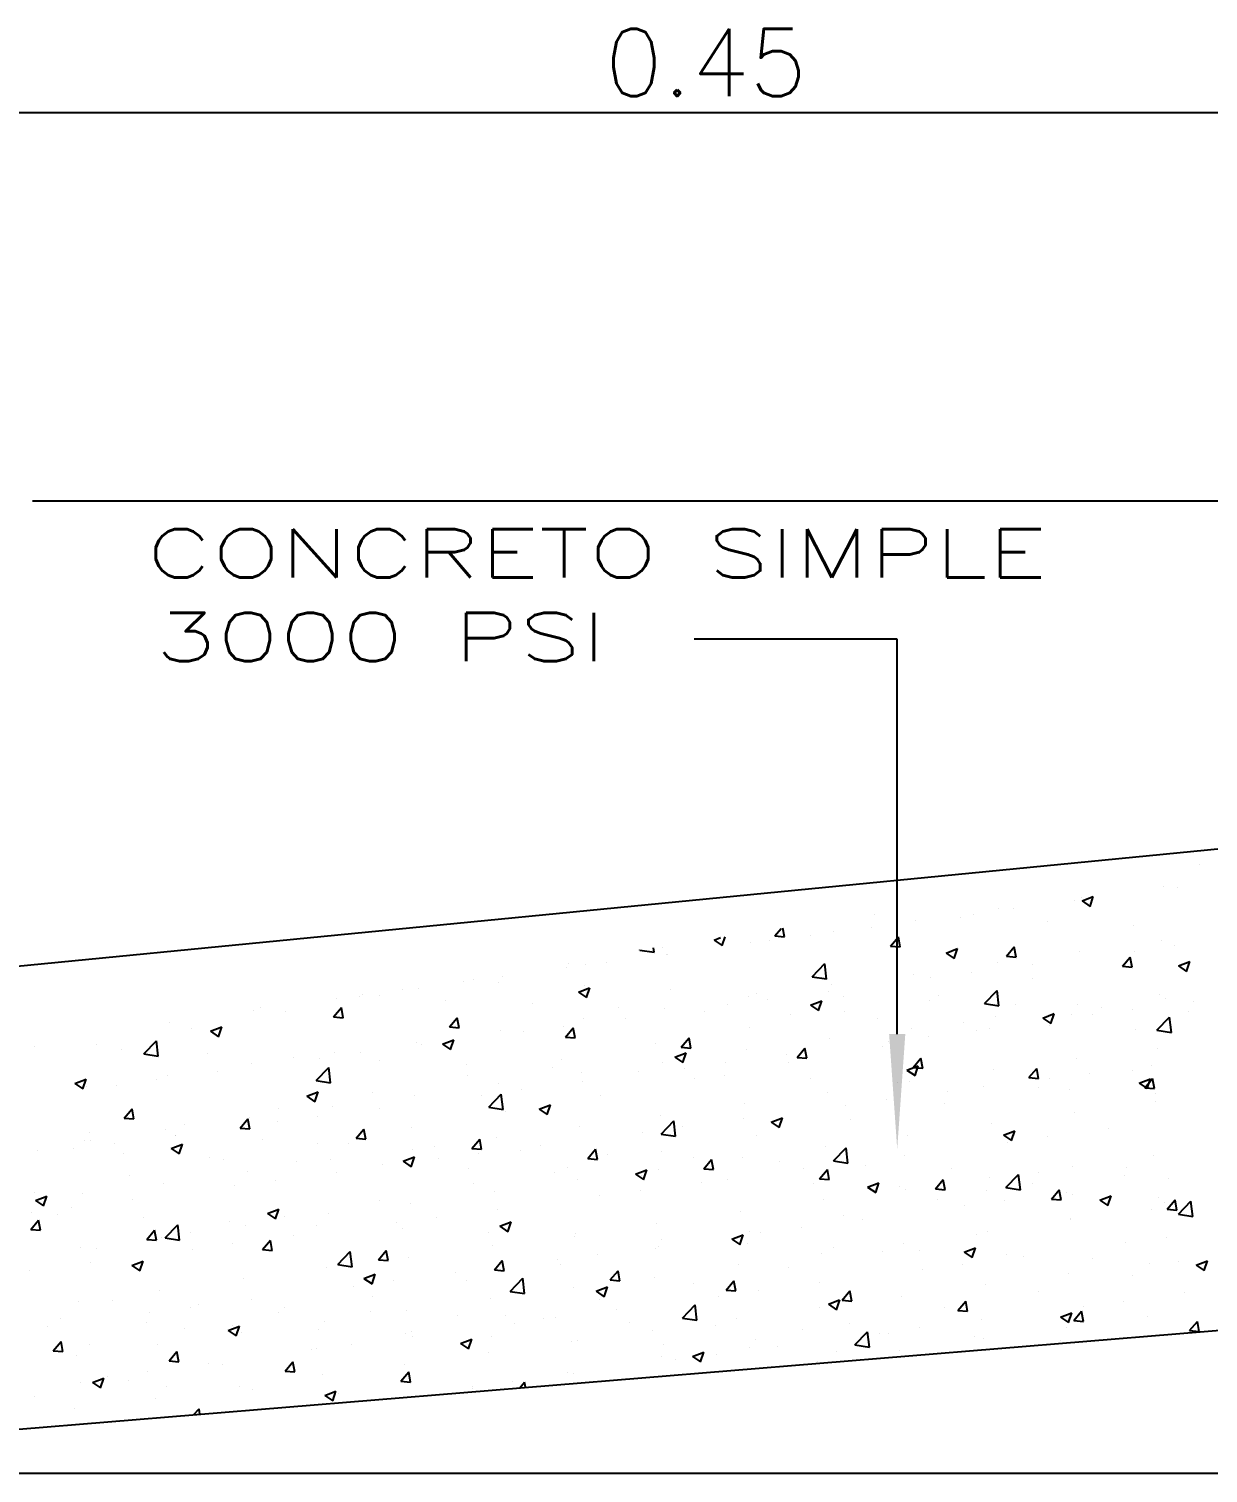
# Model space of a CAD drawing. Header units: millimetres. Extents: x 605064 to 1210630, y 1310999 to 2622410.
# Drawn here: x 605121.93 to 605139.87, y 1311095.34 to 1311117.32 of the extents above; entities that cross this region are included whole.
import ezdxf

# ---------------------------------------------------------------- set-up
doc = ezdxf.new("R2010")
doc.units = ezdxf.units.MM
doc.layers.add('B', color=3, linetype='Continuous')
doc.layers.add('Tubería A-Pluvial', color=7, linetype='Continuous')
doc.styles.add('CITYBLUEPRINT', font='romans.shx', dxfattribs={"width": 1.5, "height": 2.85})
doc.styles.add('ROMANS', font='ROMANS', dxfattribs={"height": 0.2})

# ---------------------------------------------------------------- blocks, each defined once
blk = doc.blocks.new('*X71')
at = {"color": 0}
for p, q in [((800.743, 358.475), (800.743, 358.475)), ((798.515, 357.107), (798.515, 357.107)), ((799.35, 357.081), (799.35, 357.081)), ((793.035, 356.25), (793.035, 356.25)), ((793.464, 356.467), (793.464, 356.467)), ((793.47, 356.241), (794.17, 356.509)), ((793.47, 356.241), (793.967, 355.905)), ((793.968, 355.905), (794.17, 356.509)), ((780.63, 355.412), (780.63, 355.412)), ((785.968, 355.187), (785.968, 355.187)), ((786.744, 355.421), (786.744, 355.421)), ((788.33, 355.763), (788.33, 355.763)), ((789.247, 355.751), (789.247, 355.751)), ((774.451, 354.074), (774.842, 354.54)), ((775.049, 354.022), (774.951, 354.557)), ((778.085, 354.373), (778.085, 354.373)), ((780.428, 354.59), (780.428, 354.59)), ((783.136, 355.013), (783.136, 355.013)), ((791.306, 354.961), (791.306, 354.961)), ((796.645, 354.736), (796.645, 354.736)), ((766.982, 353.06), (766.95, 353.334)), ((767.49, 353.375), (767.49, 353.375)), ((770.696, 353.816), (771.086, 353.966)), ((770.696, 353.816), (771.194, 353.481)), ((771.194, 353.48), (771.372, 354.01)), ((772.951, 353.669), (772.951, 353.669)), ((774.138, 353.762), (774.138, 353.762)), ((774.451, 354.074), (775.049, 354.022)), ((776.641, 354.091), (776.641, 354.091)), ((781.624, 353.447), (782.106, 354.021)), ((781.624, 353.447), (782.222, 353.395)), ((782.222, 353.394), (782.106, 354.021)), ((788.797, 352.819), (789.279, 353.394)), ((789.395, 352.767), (789.279, 353.393)), ((798.394, 353.778), (798.394, 353.778)), ((799.223, 353.466), (799.223, 353.466)), ((764.035, 352.432), (764.035, 352.432)), ((766.092, 353.198), (766.097, 353.203)), ((766.092, 353.198), (766.982, 353.06)), ((767.757, 352.919), (767.757, 352.919)), ((767.822, 352.93), (767.822, 352.93)), ((785.068, 353.015), (785.768, 353.284)), ((785.068, 353.015), (785.565, 352.68)), ((785.565, 352.679), (785.768, 353.284)), ((788.208, 352.434), (788.208, 352.434)), ((788.797, 352.819), (789.394, 352.767)), ((793.343, 353.138), (793.343, 353.138)), ((795.969, 352.192), (796.451, 352.766)), ((796.236, 352.413), (796.236, 352.413)), ((796.567, 352.139), (796.452, 352.766)), ((796.719, 353.137), (796.719, 353.137)), ((799.439, 352.214), (800.139, 352.483)), ((799.937, 351.878), (800.139, 352.483)), ((757.571, 351.575), (757.571, 351.575)), ((761.531, 352.102), (761.531, 352.102)), ((761.658, 352.374), (761.658, 352.374)), ((762.706, 352.279), (762.706, 352.279)), ((776.765, 351.543), (777.544, 352.355)), ((776.765, 351.543), (777.654, 351.405)), ((777.654, 351.404), (777.544, 352.354)), ((783.014, 351.684), (783.014, 351.684)), ((786.617, 351.807), (786.617, 351.807)), ((790.404, 352.305), (790.404, 352.305)), ((795.969, 352.192), (796.567, 352.14)), ((799.439, 352.214), (799.936, 351.879)), ((751.429, 350.772), (751.429, 350.772)), ((752.377, 350.825), (752.377, 350.825)), ((755.216, 351.271), (755.216, 351.271)), ((755.826, 351.373), (755.826, 351.373)), ((757.33, 351.204), (757.33, 351.204)), ((762.294, 350.591), (762.994, 350.86)), ((762.668, 350.979), (762.668, 350.979)), ((762.792, 350.255), (762.995, 350.859)), ((768.006, 350.753), (768.006, 350.753)), ((777.798, 350.646), (777.798, 350.646)), ((777.963, 351.044), (777.963, 351.044)), ((784.113, 351.477), (784.113, 351.477)), ((787.437, 349.888), (788.216, 350.7)), ((788.327, 349.749), (788.216, 350.699)), ((790.404, 351.412), (790.404, 351.412)), ((747.326, 350.185), (747.326, 350.185)), ((748.762, 350.312), (748.762, 350.312)), ((748.925, 350.442), (748.925, 350.442)), ((749.994, 350.372), (749.994, 350.372)), ((754.1, 350.087), (754.1, 350.087)), ((759.438, 349.861), (759.438, 349.861)), ((762.294, 350.591), (762.792, 350.255)), ((771.507, 349.818), (771.507, 349.818)), ((772.829, 350.34), (772.829, 350.34)), ((773.344, 350.528), (773.344, 350.528)), ((774.01, 350.147), (774.01, 350.147)), ((776.665, 349.79), (777.366, 350.059)), ((776.665, 349.79), (777.163, 349.455)), ((777.163, 349.454), (777.366, 350.058)), ((778.683, 350.302), (778.683, 350.302)), ((784.021, 350.077), (784.021, 350.077)), ((784.573, 350.411), (784.573, 350.411)), ((787.437, 349.888), (788.327, 349.75)), ((789.359, 349.851), (789.359, 349.851)), ((793.221, 349.809), (793.221, 349.809)), ((798.272, 350.45), (798.272, 350.45)), ((798.632, 350.218), (798.632, 350.218)), ((800.379, 350.021), (800.379, 350.021)), ((742.192, 349.481), (742.192, 349.481)), ((742.61, 349.611), (742.61, 349.611)), ((744.162, 349.371), (744.162, 349.371)), ((747.148, 349.063), (747.631, 349.637)), ((747.148, 349.063), (747.746, 349.01)), ((747.746, 349.01), (747.631, 349.637)), ((754.321, 348.435), (754.803, 349.01)), ((754.919, 348.382), (754.803, 349.009)), ((762.584, 348.95), (762.584, 348.95)), ((764.776, 349.636), (764.776, 349.636)), ((765.191, 348.986), (765.191, 348.986)), ((767.635, 349.59), (767.635, 349.59)), ((770.115, 349.41), (770.115, 349.41)), ((775.453, 349.185), (775.453, 349.185)), ((778.741, 349.41), (778.741, 349.41)), ((780.791, 348.959), (780.791, 348.959)), ((788.087, 349.105), (788.087, 349.105)), ((791.037, 348.989), (791.737, 349.258)), ((791.037, 348.989), (791.534, 348.654)), ((791.534, 348.653), (791.737, 349.257)), ((792.801, 349.217), (792.801, 349.217)), ((794.089, 349.193), (794.089, 349.193)), ((794.697, 349.626), (794.697, 349.626)), ((796.592, 349.522), (796.592, 349.522)), ((798.11, 348.233), (798.889, 349.044)), ((798.999, 348.094), (798.889, 349.044)), ((800.036, 349.4), (800.036, 349.4)), ((736.998, 348.731), (736.998, 348.731)), ((738.331, 348.369), (738.331, 348.369)), ((739.521, 348.166), (740.221, 348.435)), ((739.521, 348.166), (740.018, 347.831)), ((740.018, 347.83), (740.221, 348.435)), ((754.321, 348.435), (754.919, 348.383)), ((757.45, 348.246), (757.45, 348.246)), ((758.901, 348.158), (758.901, 348.158)), ((761.404, 348.488), (761.404, 348.488)), ((761.494, 347.808), (761.976, 348.382)), ((762.092, 347.755), (761.976, 348.382)), ((772.909, 348.409), (772.909, 348.409)), ((782.893, 348.355), (782.893, 348.355)), ((786.129, 348.733), (786.129, 348.733)), ((786.969, 348.216), (786.969, 348.216)), ((787.773, 348.361), (787.773, 348.361)), ((791.468, 348.508), (791.468, 348.508)), ((796.806, 348.282), (796.806, 348.282)), ((798.11, 348.233), (798.999, 348.095)), ((728.649, 347.249), (728.649, 347.249)), ((732.499, 347.368), (732.499, 347.368)), ((735.401, 346.767), (736.18, 347.579)), ((736.291, 346.629), (736.18, 347.579)), ((752.256, 347.496), (752.256, 347.496)), ((752.585, 347.327), (752.585, 347.327)), ((753.892, 347.366), (754.592, 347.634)), ((753.892, 347.366), (754.389, 347.03)), ((754.39, 347.03), (754.592, 347.634)), ((761.494, 347.808), (762.091, 347.755)), ((767.077, 347.408), (767.077, 347.408)), ((768.666, 347.18), (769.148, 347.755)), ((768.666, 347.18), (769.264, 347.128)), ((769.264, 347.127), (769.149, 347.754)), ((775.839, 346.553), (776.321, 347.127)), ((776.437, 346.5), (776.321, 347.126)), ((777.842, 347.715), (777.842, 347.715)), ((781.137, 347.215), (781.137, 347.215)), ((781.483, 347.533), (781.483, 347.533)), ((783.986, 347.863), (783.986, 347.863)), ((798.151, 347.121), (798.151, 347.121)), ((733.987, 347.024), (733.987, 347.024)), ((735.401, 346.767), (736.29, 346.629)), ((739.326, 346.798), (739.326, 346.798)), ((742.07, 346.152), (742.07, 346.152)), ((744.664, 346.572), (744.664, 346.572)), ((746.295, 346.498), (746.295, 346.498)), ((747.205, 346.856), (747.205, 346.856)), ((748.798, 346.828), (748.798, 346.828)), ((750.002, 346.347), (750.002, 346.347)), ((761.245, 346.407), (761.245, 346.407)), ((767.514, 346.261), (767.514, 346.261)), ((768.263, 346.565), (768.963, 346.834)), ((768.263, 346.565), (768.761, 346.229)), ((768.761, 346.229), (768.964, 346.833)), ((771.38, 346.203), (771.38, 346.203)), ((772.707, 347.011), (772.707, 347.011)), ((775.167, 346.702), (775.167, 346.702)), ((775.305, 346.213), (775.305, 346.213)), ((775.839, 346.553), (776.437, 346.5)), ((783.011, 345.925), (783.494, 346.5)), ((783.609, 345.872), (783.494, 346.499)), ((793.099, 346.48), (793.099, 346.48)), ((736.877, 345.402), (736.877, 345.402)), ((739.979, 345.667), (739.979, 345.667)), ((746.073, 345.112), (746.852, 345.924)), ((746.963, 344.974), (746.853, 345.923)), ((755.34, 346.121), (755.34, 346.121)), ((755.413, 345.406), (755.413, 345.406)), ((760.678, 345.896), (760.678, 345.896)), ((762.462, 345.621), (762.462, 345.621)), ((766.017, 345.67), (766.017, 345.67)), ((768.876, 345.873), (768.876, 345.873)), ((771.355, 345.445), (771.355, 345.445)), ((782.634, 345.764), (783.335, 346.033)), ((782.634, 345.764), (783.132, 345.428)), ((783.011, 345.925), (783.609, 345.873)), ((783.132, 345.428), (783.335, 346.032)), ((787.965, 345.776), (787.965, 345.776)), ((790.184, 345.298), (790.666, 345.872)), ((790.184, 345.298), (790.782, 345.245)), ((790.782, 345.245), (790.666, 345.871)), ((793.961, 345.578), (793.961, 345.578)), ((796.62, 345.717), (796.62, 345.717)), ((797.749, 346.077), (797.749, 346.077)), ((731.118, 344.941), (731.819, 345.21)), ((731.118, 344.941), (731.616, 344.606)), ((731.616, 344.605), (731.819, 345.209)), ((731.825, 344.762), (731.825, 344.762)), ((733.688, 344.839), (733.688, 344.839)), ((736.192, 345.168), (736.192, 345.168)), ((745.49, 344.14), (746.19, 344.409)), ((745.987, 343.804), (746.19, 344.408)), ((746.073, 345.112), (746.963, 344.974)), ((749.581, 344.405), (749.581, 344.405)), ((757.328, 344.917), (757.328, 344.917)), ((758.773, 344.543), (758.773, 344.543)), ((762.561, 345.042), (762.561, 345.042)), ((769.473, 345.212), (769.473, 345.212)), ((776.693, 345.219), (776.693, 345.219)), ((777.72, 344.386), (777.72, 344.386)), ((782.031, 344.994), (782.031, 344.994)), ((782.771, 345.027), (782.771, 345.027)), ((785.143, 344.417), (785.143, 344.417)), ((787.37, 344.768), (787.37, 344.768)), ((790.788, 344.716), (790.788, 344.716)), ((791.458, 345.249), (791.458, 345.249)), ((792.708, 344.543), (792.708, 344.543)), ((797.006, 344.963), (797.706, 345.232)), ((797.006, 344.963), (797.503, 344.627)), ((797.357, 344.67), (797.839, 345.245)), ((797.357, 344.67), (797.954, 344.618)), ((797.503, 344.627), (797.706, 345.231)), ((797.955, 344.617), (797.839, 345.244)), ((745.49, 344.14), (745.987, 343.805)), ((747.083, 343.527), (747.083, 343.527)), ((752.134, 344.167), (752.134, 344.167)), ((756.27, 344.214), (756.27, 344.214)), ((756.746, 343.457), (757.525, 344.269)), ((757.635, 343.319), (757.525, 344.268)), ((759.861, 343.339), (760.561, 343.608)), ((760.359, 343.003), (760.561, 343.608)), ((763.641, 344.211), (763.641, 344.211)), ((772.586, 343.682), (772.586, 343.682)), ((778.852, 343.589), (778.852, 343.589)), ((781.355, 343.919), (781.355, 343.919)), ((784.956, 343.715), (784.956, 343.715)), ((798.029, 343.792), (798.029, 343.792)), ((798.046, 344.317), (798.046, 344.317)), ((734.191, 342.796), (734.673, 343.37)), ((734.191, 342.796), (734.788, 342.743)), ((734.789, 342.743), (734.673, 343.37)), ((741.363, 342.168), (741.845, 342.743)), ((741.961, 342.115), (741.846, 342.742)), ((741.949, 342.823), (741.949, 342.823)), ((743.75, 343.404), (743.75, 343.404)), ((746.167, 342.884), (746.167, 342.884)), ((749.955, 343.382), (749.955, 343.382)), ((756.746, 343.457), (757.635, 343.319)), ((757.809, 343.21), (757.809, 343.21)), ((759.861, 343.339), (760.358, 343.004)), ((767.392, 342.932), (767.392, 342.932)), ((767.418, 341.802), (768.197, 342.614)), ((768.308, 341.663), (768.197, 342.613)), ((772.536, 342.758), (772.536, 342.758)), ((774.232, 342.539), (774.932, 342.807)), ((774.73, 342.202), (774.933, 342.807)), ((779.124, 342.714), (779.124, 342.714)), ((792.978, 343.151), (792.978, 343.151)), ((732.04, 341.914), (732.04, 341.914)), ((736.755, 342.073), (736.755, 342.073)), ((737.348, 341.723), (737.348, 341.723)), ((737.378, 341.688), (737.378, 341.688)), ((737.918, 342.403), (737.918, 342.403)), ((741.363, 342.168), (741.961, 342.116)), ((743.664, 342.554), (743.664, 342.554)), ((748.536, 341.541), (749.018, 342.115)), ((749.134, 341.488), (749.018, 342.115)), ((751.978, 342.209), (751.978, 342.209)), ((762.341, 342.292), (762.341, 342.292)), ((766.246, 341.929), (766.246, 341.929)), ((767.418, 341.802), (768.308, 341.664)), ((768.749, 342.259), (768.749, 342.259)), ((773.292, 341.713), (773.292, 341.713)), ((774.232, 342.539), (774.73, 342.203)), ((782.65, 341.698), (782.65, 341.698)), ((787.844, 342.447), (787.844, 342.447)), ((788.604, 341.738), (789.304, 342.006)), ((788.604, 341.738), (789.101, 341.402)), ((789.101, 341.402), (789.304, 342.006)), ((795.118, 342.133), (795.118, 342.133)), ((728.81, 340.796), (728.81, 340.796)), ((731.058, 340.895), (731.058, 340.895)), ((731.704, 341.433), (731.704, 341.433)), ((732.086, 341.402), (732.086, 341.402)), ((733.561, 341.224), (733.561, 341.224)), ((737.087, 340.915), (737.788, 341.184)), ((737.087, 340.915), (737.585, 340.579)), ((737.585, 340.579), (737.788, 341.183)), ((742.716, 341.463), (742.716, 341.463)), ((746.146, 341.208), (746.146, 341.208)), ((748.055, 341.237), (748.055, 341.237)), ((748.536, 341.541), (749.134, 341.488)), ((752.013, 340.838), (752.013, 340.838)), ((753.393, 341.011), (753.393, 341.011)), ((755.709, 340.913), (756.191, 341.488)), ((755.709, 340.913), (756.306, 340.861)), ((756.307, 340.86), (756.191, 341.487)), ((757.206, 341.588), (757.206, 341.588)), ((758.731, 340.786), (758.731, 340.786)), ((759.93, 341.098), (759.93, 341.098)), ((762.881, 340.286), (763.363, 340.86)), ((763.479, 340.233), (763.364, 340.86)), ((777.599, 341.057), (777.599, 341.057)), ((778.091, 340.147), (778.869, 340.958)), ((778.98, 340.008), (778.87, 340.958)), ((788.827, 341.305), (788.827, 341.305)), ((791.331, 341.634), (791.331, 341.634)), ((734.148, 340.57), (734.148, 340.57)), ((739.487, 340.345), (739.487, 340.345)), ((740.314, 340.207), (740.314, 340.207)), ((744.825, 340.119), (744.825, 340.119)), ((746.962, 340.198), (746.962, 340.198)), ((750.163, 339.894), (750.163, 339.894)), ((751.459, 340.114), (752.159, 340.383)), ((751.459, 340.114), (751.956, 339.779)), ((751.956, 339.778), (752.159, 340.382)), ((753.639, 340.27), (753.639, 340.27)), ((756.143, 340.599), (756.143, 340.599)), ((762.881, 340.286), (763.479, 340.233)), ((764.069, 340.56), (764.069, 340.56)), ((767.46, 340.712), (767.46, 340.712)), ((769.408, 340.335), (769.408, 340.335)), ((770.054, 339.658), (770.536, 340.233)), ((770.652, 339.605), (770.536, 340.232)), ((772.464, 340.353), (772.464, 340.353)), ((774.746, 340.109), (774.746, 340.109)), ((778.091, 340.147), (778.98, 340.009)), ((778.725, 339.974), (778.725, 339.974)), ((782.512, 340.473), (782.512, 340.473)), ((797.907, 340.463), (797.907, 340.463)), ((734.482, 339.206), (734.482, 339.206)), ((741.827, 339.494), (741.827, 339.494)), ((747.324, 339.438), (747.324, 339.438)), ((755.501, 339.668), (755.501, 339.668)), ((760.84, 339.443), (760.84, 339.443)), ((761.629, 339.711), (761.629, 339.711)), ((765.83, 339.313), (766.53, 339.582)), ((765.83, 339.313), (766.327, 338.978)), ((766.178, 339.217), (766.178, 339.217)), ((766.328, 338.977), (766.53, 339.581)), ((767.27, 339.604), (767.27, 339.604)), ((770.054, 339.658), (770.651, 339.606)), ((771.516, 338.992), (771.516, 338.992)), ((776.221, 339.645), (776.221, 339.645)), ((777.226, 339.031), (777.708, 339.605)), ((777.226, 339.031), (777.824, 338.978)), ((777.824, 338.978), (777.709, 339.605)), ((780.084, 339.884), (780.084, 339.884)), ((785.422, 339.658), (785.422, 339.658)), ((787.722, 339.118), (787.722, 339.118)), ((788.763, 338.491), (789.542, 339.303)), ((789.653, 338.353), (789.542, 339.303)), ((790.76, 339.433), (790.76, 339.433)), ((792.856, 339.822), (792.856, 339.822)), ((796.099, 339.207), (796.099, 339.207)), ((796.207, 339.75), (796.207, 339.75)), ((798.803, 339.02), (798.803, 339.02)), ((728.65, 338.205), (728.65, 338.205)), ((731.582, 338.104), (731.582, 338.104)), ((736.633, 338.744), (736.633, 338.744)), ((741.033, 338.61), (741.033, 338.61)), ((743.537, 338.94), (743.537, 338.94)), ((755.797, 338.71), (755.797, 338.71)), ((757.085, 338.259), (757.085, 338.259)), ((762.219, 338.963), (762.219, 338.963)), ((766.118, 338.315), (766.118, 338.315)), ((769.906, 338.813), (769.906, 338.813)), ((776.854, 338.766), (776.854, 338.766)), ((780.201, 338.512), (780.901, 338.781)), ((780.201, 338.512), (780.699, 338.177)), ((780.699, 338.176), (780.902, 338.781)), ((782.193, 338.54), (782.193, 338.54)), ((782.528, 338.369), (782.528, 338.369)), ((784.399, 338.403), (784.881, 338.978)), ((784.399, 338.403), (784.997, 338.351)), ((784.997, 338.35), (784.881, 338.977)), ((787.531, 338.315), (787.531, 338.315)), ((788.763, 338.491), (789.652, 338.353)), ((790.375, 338.749), (790.375, 338.749)), ((791.572, 337.776), (792.054, 338.35)), ((792.17, 337.723), (792.054, 338.35)), ((792.487, 338.189), (792.487, 338.189)), ((728.685, 337.69), (729.385, 337.958)), ((728.685, 337.69), (729.183, 337.354)), ((729.183, 337.354), (729.386, 337.958)), ((730.93, 337.28), (730.93, 337.28)), ((734.718, 337.779), (734.718, 337.779)), ((749.965, 337.709), (749.965, 337.709)), ((751.891, 337.509), (751.891, 337.509)), ((763.615, 337.985), (763.615, 337.985)), ((777.477, 337.728), (777.477, 337.728)), ((784.543, 337.748), (784.543, 337.748)), ((786.197, 337.36), (786.197, 337.36)), ((788.7, 337.69), (788.7, 337.69)), ((791.572, 337.776), (792.169, 337.723)), ((792.869, 338.089), (792.869, 338.089)), ((794.573, 337.711), (795.273, 337.98)), ((794.573, 337.711), (795.07, 337.376)), ((795.07, 337.375), (795.273, 337.98)), ((798.207, 337.864), (798.207, 337.864)), ((798.603, 337.555), (798.603, 337.555)), ((798.744, 337.148), (799.226, 337.723)), ((799.342, 337.095), (799.227, 337.722)), ((799.435, 336.836), (800.214, 337.648)), ((800.325, 336.698), (800.215, 337.647)), ((728.406, 335.901), (728.888, 336.476)), ((728.427, 336.95), (728.427, 336.95)), ((729.004, 335.848), (728.888, 336.475)), ((730.05, 336.831), (730.05, 336.831)), ((735.389, 336.605), (735.389, 336.605)), ((740.727, 336.379), (740.727, 336.379)), ((743.056, 336.889), (743.757, 337.158)), ((743.056, 336.889), (743.554, 336.553)), ((743.554, 336.553), (743.757, 337.157)), ((744.133, 336.708), (744.133, 336.708)), ((746.84, 336.869), (746.84, 336.869)), ((751.009, 336.326), (751.009, 336.326)), ((753.512, 336.655), (753.512, 336.655)), ((757.299, 337.154), (757.299, 337.154)), ((757.428, 336.088), (758.128, 336.357)), ((757.925, 335.752), (758.128, 336.356)), ((772.343, 337.024), (772.343, 337.024)), ((778.711, 336.747), (778.711, 336.747)), ((779.881, 336.529), (779.881, 336.529)), ((792.735, 336.494), (792.735, 336.494)), ((792.771, 336.554), (792.771, 336.554)), ((797.786, 337.134), (797.786, 337.134)), ((798.744, 337.148), (799.342, 337.096)), ((799.435, 336.836), (800.325, 336.698)), ((728.406, 335.901), (729.003, 335.849)), ((735.578, 335.274), (736.06, 335.848)), ((736.176, 335.221), (736.061, 335.848)), ((736.512, 335.415), (736.512, 335.415)), ((736.727, 335.371), (737.506, 336.183)), ((737.616, 335.233), (737.506, 336.182)), ((738.301, 335.707), (738.301, 335.707)), ((741.706, 336.165), (741.706, 336.165)), ((744.693, 335.494), (744.693, 335.494)), ((746.065, 336.154), (746.065, 336.154)), ((751.403, 335.928), (751.403, 335.928)), ((756.742, 335.703), (756.742, 335.703)), ((757.428, 336.088), (757.925, 335.752)), ((762.08, 335.477), (762.08, 335.477)), ((762.098, 335.634), (762.098, 335.634)), ((767.149, 336.275), (767.149, 336.275)), ((771.799, 335.287), (772.499, 335.556)), ((772.297, 334.951), (772.5, 335.555)), ((772.879, 335.746), (772.879, 335.746)), ((773.59, 335.701), (773.59, 335.701)), ((776.094, 336.03), (776.094, 336.03)), ((786.939, 335.553), (786.939, 335.553)), ((787.6, 335.789), (787.6, 335.789)), ((731.461, 334.775), (731.461, 334.775)), ((732.469, 334.706), (732.469, 334.706)), ((735.578, 335.274), (736.176, 335.222)), ((736.727, 335.371), (737.616, 335.233)), ((738.402, 334.666), (738.402, 334.666)), ((740.906, 334.996), (740.906, 334.996)), ((742.751, 334.646), (743.233, 335.221)), ((742.751, 334.646), (743.349, 334.594)), ((743.349, 334.593), (743.233, 335.22)), ((747.399, 333.716), (748.178, 334.528)), ((748.289, 333.577), (748.178, 334.527)), ((749.923, 334.019), (750.406, 334.593)), ((750.521, 333.966), (750.406, 334.593)), ((756.963, 334.93), (756.963, 334.93)), ((767.048, 334.745), (767.048, 334.745)), ((767.275, 334.869), (767.275, 334.869)), ((767.418, 335.252), (767.418, 335.252)), ((771.799, 335.287), (772.296, 334.952)), ((772.756, 335.026), (772.756, 335.026)), ((778.095, 334.801), (778.095, 334.801)), ((781.107, 334.552), (781.107, 334.552)), ((782.406, 335.04), (782.406, 335.04)), ((783.433, 334.575), (783.433, 334.575)), ((786.17, 334.486), (786.871, 334.755)), ((786.668, 334.15), (786.871, 334.754)), ((796.172, 335.076), (796.172, 335.076)), ((798.676, 335.406), (798.676, 335.406)), ((732.087, 333.835), (732.087, 333.835)), ((734.654, 333.663), (735.354, 333.932)), ((734.654, 333.663), (735.152, 333.328)), ((735.152, 333.327), (735.355, 333.932)), ((747.399, 333.716), (748.289, 333.578)), ((749.923, 334.019), (750.521, 333.967)), ((751.769, 334.181), (751.769, 334.181)), ((757.096, 333.391), (757.578, 333.966)), ((757.694, 333.338), (757.578, 333.965)), ((760.984, 334.041), (760.984, 334.041)), ((761.216, 333.744), (761.216, 333.744)), ((763.488, 334.371), (763.488, 334.371)), ((772.221, 333.695), (772.221, 333.695)), ((777.355, 334.4), (777.355, 334.4)), ((786.069, 333.746), (786.069, 333.746)), ((786.17, 334.486), (786.668, 334.151)), ((788.771, 334.349), (788.771, 334.349)), ((789.857, 334.244), (789.857, 334.244)), ((794.109, 334.124), (794.109, 334.124)), ((797.664, 333.805), (797.664, 333.805)), ((799.447, 333.898), (799.447, 333.898)), ((800.542, 333.685), (801.242, 333.954)), ((800.542, 333.685), (801.039, 333.35)), ((801.039, 333.349), (801.242, 333.953)), ((728.3, 333.336), (728.3, 333.336)), ((741.584, 332.836), (741.584, 332.836)), ((746.718, 333.54), (746.718, 333.54)), ((749.026, 332.863), (749.726, 333.131)), ((749.026, 332.863), (749.523, 332.527)), ((749.523, 332.527), (749.726, 333.131)), ((754.669, 333.21), (754.669, 333.21)), ((755.384, 332.743), (755.384, 332.743)), ((757.096, 333.391), (757.694, 333.339)), ((758.072, 332.061), (758.85, 332.872)), ((758.961, 331.922), (758.851, 332.872)), ((764.269, 332.764), (764.751, 333.338)), ((764.269, 332.764), (764.866, 332.711)), ((764.867, 332.711), (764.751, 333.338)), ((767.027, 332.946), (767.027, 332.946)), ((775.276, 333.551), (775.276, 333.551)), ((783.566, 333.416), (783.566, 333.416)), ((792.613, 333.165), (792.613, 333.165)), ((796.59, 333.054), (796.59, 333.054)), ((736.39, 332.086), (736.39, 332.086)), ((748.378, 332.381), (748.378, 332.381)), ((750.881, 332.711), (750.881, 332.711)), ((758.072, 332.061), (758.961, 331.923)), ((761.976, 332.305), (761.976, 332.305)), ((763.397, 332.062), (764.097, 332.331)), ((763.397, 332.062), (763.894, 331.726)), ((763.895, 331.726), (764.097, 332.33)), ((769.444, 332.55), (769.444, 332.55)), ((771.441, 332.136), (771.923, 332.711)), ((771.441, 332.136), (772.039, 332.084)), ((772.039, 332.083), (771.924, 332.71)), ((773.463, 332.086), (773.463, 332.086)), ((777.25, 332.585), (777.25, 332.585)), ((778.614, 331.509), (779.096, 332.083)), ((779.212, 331.456), (779.096, 332.083)), ((787.479, 332.461), (787.479, 332.461)), ((790.758, 332.053), (790.758, 332.053)), ((799.832, 331.96), (799.832, 331.96)), ((731.339, 331.446), (731.339, 331.446)), ((733.441, 331.495), (733.441, 331.495)), ((738.275, 331.051), (738.275, 331.051)), ((738.78, 331.269), (738.78, 331.269)), ((742.062, 331.55), (742.062, 331.55)), ((744.118, 331.044), (744.118, 331.044)), ((749.552, 331.742), (749.552, 331.742)), ((756.842, 331.601), (756.842, 331.601)), ((763.612, 331.548), (763.612, 331.548)), ((768.744, 330.405), (769.523, 331.217)), ((769.634, 330.267), (769.523, 331.217)), ((770.96, 331.757), (770.96, 331.757)), ((777.234, 331.071), (777.234, 331.071)), ((777.768, 331.261), (778.468, 331.53)), ((777.768, 331.261), (778.266, 330.925)), ((778.266, 330.925), (778.469, 331.529)), ((778.614, 331.509), (779.212, 331.456)), ((782.285, 331.711), (782.285, 331.711)), ((784.927, 331.052), (784.927, 331.052)), ((785.786, 330.881), (786.269, 331.456)), ((786.384, 330.828), (786.269, 331.455)), ((793.541, 331.132), (793.541, 331.132)), ((796.045, 331.461), (796.045, 331.461)), ((730.212, 330.377), (730.212, 330.377)), ((735.55, 330.152), (735.55, 330.152)), ((735.772, 330.722), (735.772, 330.722)), ((743.72, 330.741), (743.72, 330.741)), ((746.597, 330.211), (746.597, 330.211)), ((749.456, 330.818), (749.456, 330.818)), ((751.648, 330.852), (751.648, 330.852)), ((754.794, 330.593), (754.794, 330.593)), ((757.78, 330.547), (757.78, 330.547)), ((758.354, 330.097), (758.354, 330.097)), ((760.132, 330.367), (760.132, 330.367)), ((760.857, 330.427), (760.857, 330.427)), ((764.644, 330.925), (764.644, 330.925)), ((765.471, 330.142), (765.471, 330.142)), ((768.744, 330.405), (769.633, 330.267)), ((772.099, 330.366), (772.099, 330.366)), ((779.095, 330.051), (779.095, 330.051)), ((785.786, 330.881), (786.384, 330.829)), ((787.226, 330.3), (787.226, 330.3)), ((792.139, 330.46), (792.84, 330.729)), ((792.139, 330.46), (792.637, 330.124)), ((792.637, 330.124), (792.84, 330.728)), ((792.959, 330.254), (793.441, 330.828)), ((792.959, 330.254), (793.557, 330.201)), ((793.557, 330.201), (793.441, 330.828)), ((797.543, 330.476), (797.543, 330.476)), ((800.132, 329.626), (800.614, 330.201)), ((800.73, 329.573), (800.614, 330.2)), ((729.456, 329.89), (729.456, 329.89)), ((737.888, 329.74), (737.888, 329.74)), ((740.623, 329.637), (741.324, 329.906)), ((740.623, 329.637), (741.121, 329.302)), ((740.888, 329.926), (740.888, 329.926)), ((741.121, 329.301), (741.324, 329.905)), ((741.462, 329.507), (741.462, 329.507)), ((746.226, 329.701), (746.226, 329.701)), ((751.565, 329.475), (751.565, 329.475)), ((751.948, 329.546), (751.948, 329.546)), ((752.038, 329.266), (752.038, 329.266)), ((756.903, 329.25), (756.903, 329.25)), ((766.906, 329.617), (766.906, 329.617)), ((770.809, 329.916), (770.809, 329.916)), ((776.147, 329.691), (776.147, 329.691)), ((779.416, 328.75), (780.195, 329.562)), ((780.306, 328.612), (780.196, 329.561)), ((780.935, 329.472), (780.935, 329.472)), ((781.485, 329.465), (781.485, 329.465)), ((783.439, 329.802), (783.439, 329.802)), ((786.824, 329.24), (786.824, 329.24)), ((792.491, 329.836), (792.491, 329.836)), ((800.132, 329.626), (800.729, 329.574)), ((729.793, 328.379), (730.275, 328.954)), ((729.793, 328.379), (730.391, 328.327)), ((730.391, 328.327), (730.276, 328.953)), ((732.056, 328.739), (732.056, 328.739)), ((736.269, 328.758), (736.269, 328.758)), ((736.966, 327.752), (737.448, 328.326)), ((737.564, 327.699), (737.448, 328.326)), ((745.747, 328.437), (745.747, 328.437)), ((746.116, 328.545), (746.116, 328.545)), ((748.251, 328.767), (748.251, 328.767)), ((754.995, 328.836), (755.695, 329.105)), ((754.995, 328.836), (755.492, 328.501)), ((755.492, 328.5), (755.695, 329.105)), ((756.72, 328.272), (756.72, 328.272)), ((761.854, 328.977), (761.854, 328.977)), ((762.241, 329.024), (762.241, 329.024)), ((767.579, 328.798), (767.579, 328.798)), ((769.366, 328.036), (770.066, 328.304)), ((769.864, 327.699), (770.066, 328.304)), ((772.917, 328.573), (772.917, 328.573)), ((773.263, 329.05), (773.263, 329.05)), ((774.62, 328.641), (774.62, 328.641)), ((778.256, 328.347), (778.256, 328.347)), ((779.416, 328.75), (780.306, 328.612)), ((782.163, 328.382), (782.163, 328.382)), ((787.357, 329.132), (787.357, 329.132)), ((792.162, 329.014), (792.162, 329.014)), ((731.217, 328.117), (731.217, 328.117)), ((736.966, 327.752), (737.564, 327.7)), ((739.432, 327.606), (739.432, 327.606)), ((740.284, 327.544), (740.284, 327.544)), ((744.138, 327.124), (744.62, 327.699)), ((744.736, 327.072), (744.621, 327.698)), ((751.526, 327.523), (751.526, 327.523)), ((767.431, 328.049), (767.431, 328.049)), ((768.329, 327.813), (768.329, 327.813)), ((769.366, 328.036), (769.863, 327.7)), ((770.832, 328.142), (770.832, 328.142)), ((777.112, 327.742), (777.112, 327.742)), ((732.221, 326.412), (732.921, 326.681)), ((732.719, 326.076), (732.922, 326.68)), ((733.141, 326.778), (733.141, 326.778)), ((734.453, 326.543), (734.453, 326.543)), ((735.644, 327.107), (735.644, 327.107)), ((744.138, 327.124), (744.736, 327.072)), ((746.475, 326.882), (746.475, 326.882)), ((751.311, 326.497), (751.793, 327.071)), ((751.311, 326.497), (751.909, 326.445)), ((751.909, 326.444), (751.793, 327.071)), ((758.226, 326.482), (758.226, 326.482)), ((761.599, 327.048), (761.599, 327.048)), ((762.014, 326.981), (762.014, 326.981)), ((731.452, 326.412), (731.452, 326.412)), ((732.221, 326.412), (732.719, 326.076)), ((736.79, 326.186), (736.79, 326.186)), ((741.341, 326.178), (741.341, 326.178)), ((742.128, 325.961), (742.128, 325.961)), ((746.592, 325.611), (747.293, 325.88)), ((746.592, 325.611), (747.09, 325.276)), ((747.09, 325.275), (747.293, 325.879)), ((747.467, 325.735), (747.467, 325.735)), ((755.723, 326.153), (755.723, 326.153)), ((755.767, 326.047), (755.767, 326.047)), ((758.667, 326.088), (758.966, 326.444)), ((759.026, 326.118), (758.966, 326.443)), ((728.621, 325.542), (728.621, 325.542)), ((731.096, 324.788), (731.096, 324.788)), ((736.147, 325.429), (736.147, 325.429)), ((738.483, 324.423), (738.831, 324.786)), ((738.87, 324.455), (738.832, 324.786))]:
    blk.add_line(p, q, dxfattribs=at)

msp = doc.modelspace()

# ---------------------------------------------------------------- linework, layer by layer
at = {"color": 1}
for p, q in [((605135.139, 1311108.032), (605132.053, 1311108.032)), ((605135.139, 1311102.023), (605135.139, 1311108.032))]:
    msp.add_line(p, q, dxfattribs=at)
msp.add_solid([(605135.262, 1311102.023), (605135.016, 1311102.023), (605135.139, 1311100.275)], dxfattribs=at)
at = {"layer": 'B', "color": 18, "true_color": 0x000000}
msp.add_lwpolyline([(605113.655, 1311110.098), (605113.655, 1311095.342), (605143.436, 1311097.799), (605143.436, 1311105.17), (605121.026, 1311102.979), (605121.026, 1311110.098)], close=True, dxfattribs=at)
at = {"layer": 'Tubería A-Pluvial', "color": 1}
for p, q in [((605121.026, 1311116.044), (605144.084, 1311116.044)), ((605121.986, 1311110.135), (605152.443, 1311110.135)), ((605114.597, 1311095.342), (605152.443, 1311095.342))]:
    msp.add_line(p, q, dxfattribs=at)

# ---------------------------------------------------------------- block references
at = {"layer": 'B', "color": 252, "true_color": 0x939598, "xscale": 0.2457000000000699, "yscale": 0.2457000000000699, "zscale": 0.2457000000000699}
msp.add_blockref('*X71', (604942.994, 1311016.521), dxfattribs=at)

# ---------------------------------------------------------------- texts
at = {"style": 'CITYBLUEPRINT', "width": 1.5}
for s, p in [('CONCRETO SIMPLE', (605123.722, 1311108.97)), ('3000 PSI', (605123.845, 1311107.696))]:
    msp.add_text(s, height=0.7371, dxfattribs=at).set_placement(p)
at = {"layer": 'Tubería A-Pluvial', "insert": (605132.231, 1311116.807), "char_height": 1.024, "attachment_point": 5, "style": 'ROMANS'}
msp.add_mtext('\\A1;0.45', dxfattribs=at)

doc.saveas('drawing.dxf')
